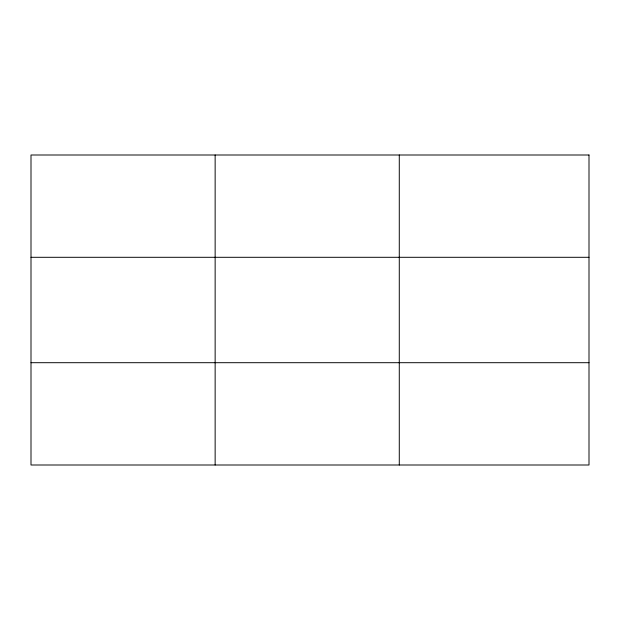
<?xml version="1.0" encoding="UTF-8"?>
<svg xmlns="http://www.w3.org/2000/svg" width="620" height="620" viewBox="0 0 620 620"><rect width="100%" height="100%" fill="white"/><g stroke="black" fill="none" stroke-linecap="round" stroke-linejoin="round"><path stroke-width="0.93" d="M215.14 465L215.14 155M399.28 465L399.28 155M31 257.3L589 257.3M31 362.7L589 362.7M589 155L31 155L31 465L589 465L589 155"/></g></svg>
